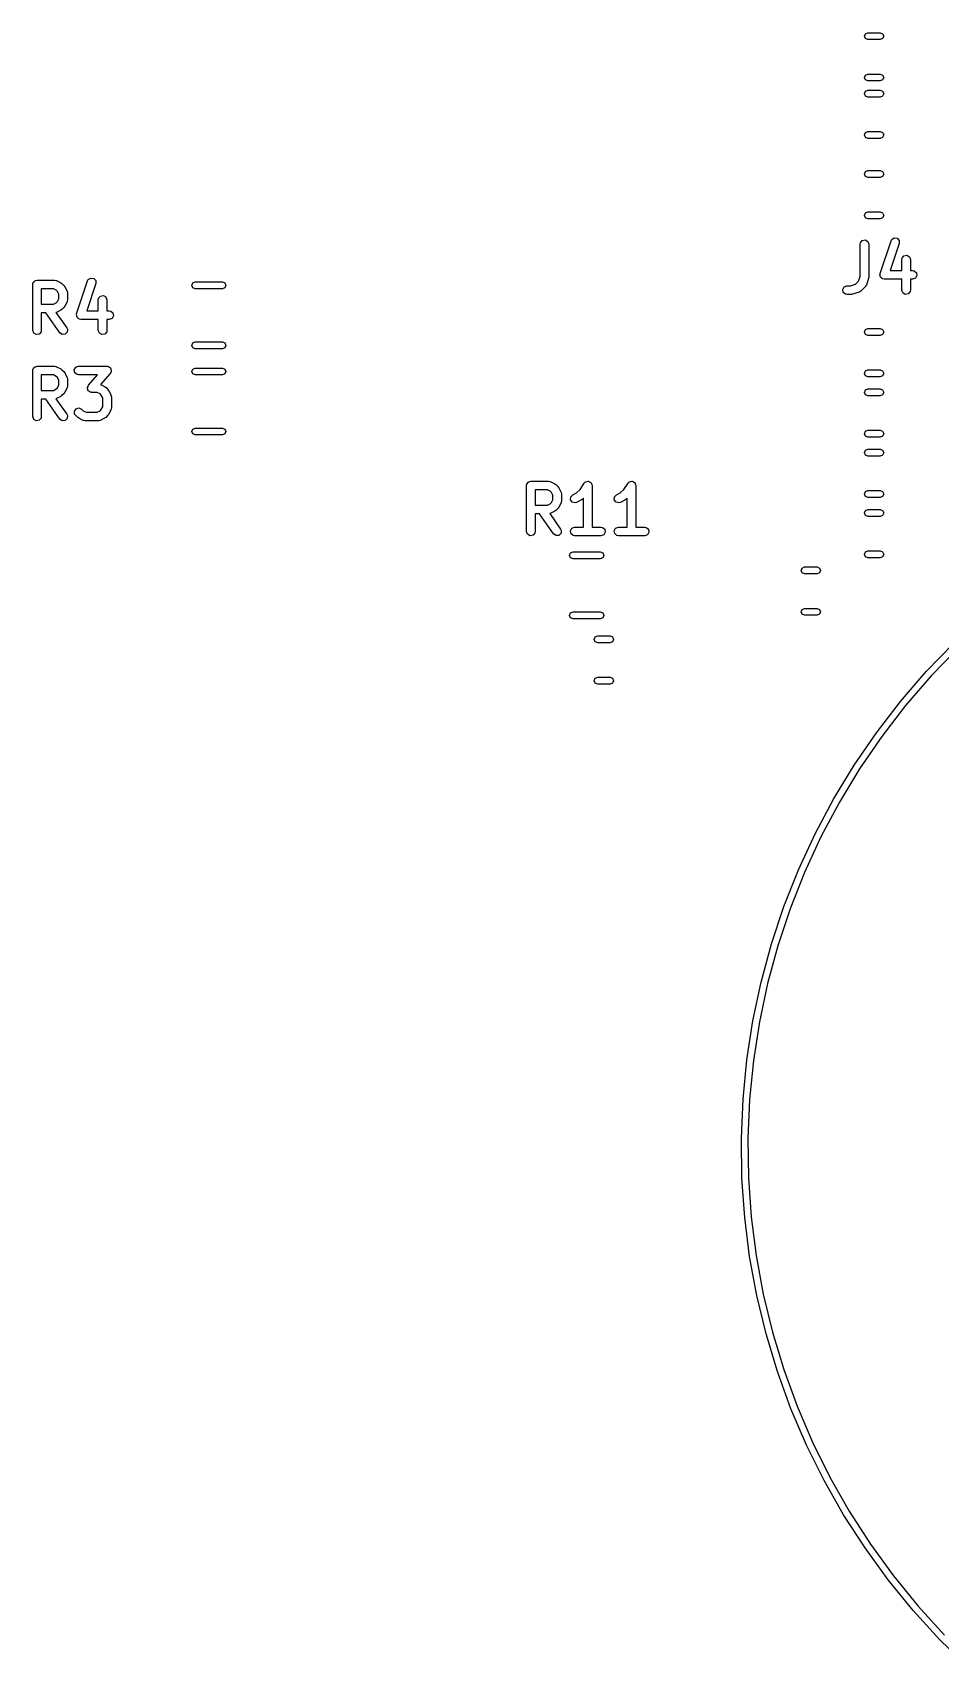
# Model space of a CAD drawing. Extents: x 158.4 to 199.9, y -104.2 to -37.4.
# Drawn here: x 158.36 to 174.15, y -67.03 to -38.58 of the extents above; entities that cross this region are included whole.
import ezdxf

# ---------------------------------------------------------------- set-up
doc = ezdxf.new("R2010")
doc.units = 0
doc.layers.add('BLACK', color=7, linetype='CONTINUOUS')

msp = doc.modelspace()

# ---------------------------------------------------------------- linework, layer by layer
at = {"layer": 'BLACK', "linetype": 'CONTINUOUS'}
for p, q in [((172.832, -38.64), (172.85, -38.5976)), ((172.85, -38.6824), (172.832, -38.64)), ((172.85, -38.5976), (172.892, -38.58)), ((172.892, -38.7), (172.85, -38.6824)), ((172.892, -38.58), (173.108, -38.58)), ((173.108, -38.58), (173.15, -38.5976)), ((173.15, -38.6824), (173.108, -38.7)), ((173.15, -38.5976), (173.168, -38.64)), ((173.168, -38.64), (173.15, -38.6824)), ((173.108, -38.7), (172.892, -38.7)), ((172.832, -39.36), (172.85, -39.3176)), ((172.85, -39.4024), (172.832, -39.36)), ((172.85, -39.3176), (172.892, -39.3)), ((172.892, -39.42), (172.85, -39.4024)), ((172.892, -39.3), (173.108, -39.3)), ((173.108, -39.42), (172.892, -39.42)), ((173.108, -39.3), (173.15, -39.3176)), ((173.15, -39.4024), (173.108, -39.42)), ((173.15, -39.3176), (173.168, -39.36)), ((173.168, -39.36), (173.15, -39.4024)), ((172.832, -39.64), (172.85, -39.5976)), ((172.85, -39.6824), (172.832, -39.64)), ((172.85, -39.5976), (172.892, -39.58)), ((172.892, -39.7), (172.85, -39.6824)), ((172.892, -39.58), (173.108, -39.58)), ((173.108, -39.7), (172.892, -39.7)), ((173.108, -39.58), (173.15, -39.5976)), ((173.15, -39.6824), (173.108, -39.7)), ((173.15, -39.5976), (173.168, -39.64)), ((173.168, -39.64), (173.15, -39.6824)), ((172.832, -40.36), (172.85, -40.3176)), ((172.85, -40.4024), (172.832, -40.36)), ((172.85, -40.3176), (172.892, -40.3)), ((172.892, -40.3), (173.108, -40.3)), ((173.108, -40.3), (173.15, -40.3176)), ((173.15, -40.3176), (173.168, -40.36)), ((173.168, -40.36), (173.15, -40.4024)), ((172.892, -40.42), (172.85, -40.4024)), ((173.108, -40.42), (172.892, -40.42)), ((173.15, -40.4024), (173.108, -40.42)), ((172.832, -41.04), (172.85, -40.9976)), ((172.85, -41.0824), (172.832, -41.04)), ((172.85, -40.9976), (172.892, -40.98)), ((172.892, -41.1), (172.85, -41.0824)), ((172.892, -40.98), (173.108, -40.98)), ((173.108, -41.1), (172.892, -41.1)), ((173.108, -40.98), (173.15, -40.9976)), ((173.15, -41.0824), (173.108, -41.1)), ((173.15, -40.9976), (173.168, -41.04)), ((173.168, -41.04), (173.15, -41.0824)), ((172.832, -41.76), (172.85, -41.7176)), ((172.85, -41.8024), (172.832, -41.76)), ((172.85, -41.7176), (172.892, -41.7)), ((172.892, -41.82), (172.85, -41.8024)), ((172.892, -41.7), (173.108, -41.7)), ((173.108, -41.82), (172.892, -41.82)), ((173.108, -41.7), (173.15, -41.7176)), ((173.15, -41.8024), (173.108, -41.82)), ((173.15, -41.7176), (173.168, -41.76)), ((173.168, -41.76), (173.15, -41.8024)), ((172.758, -42.2619), (172.763, -42.2363)), ((172.758, -42.8212), (172.758, -42.2619)), ((172.763, -42.2363), (172.796, -42.197)), ((172.796, -42.197), (172.846, -42.188)), ((172.846, -42.188), (172.891, -42.2137)), ((172.891, -42.2137), (172.908, -42.2619)), ((172.908, -42.2619), (172.908, -42.8333)), ((173.105, -42.7715), (173.296, -42.2001)), ((173.438, -42.2475), (173.28, -42.7202)), ((173.296, -42.2001), (173.308, -42.1772)), ((173.308, -42.1772), (173.352, -42.1503)), ((173.352, -42.1503), (173.402, -42.1579)), ((173.402, -42.1579), (173.436, -42.1962)), ((173.436, -42.1962), (173.438, -42.2475)), ((173.482, -42.5286), (173.487, -42.5029)), ((173.482, -42.7202), (173.482, -42.5286)), ((173.487, -42.5029), (173.52, -42.4636)), ((173.52, -42.4636), (173.57, -42.4547)), ((173.57, -42.4547), (173.615, -42.4804)), ((173.615, -42.4804), (173.632, -42.5286)), ((173.632, -42.5286), (173.632, -42.7202)), ((158.36, -42.9619), (158.361, -42.9522)), ((158.36, -43.7619), (158.36, -42.9619)), ((158.361, -42.9489), (158.362, -42.946)), ((158.361, -42.9522), (158.361, -42.9489)), ((158.362, -42.946), (158.364, -42.9363)), ((158.364, -42.9363), (158.377, -42.9213)), ((158.377, -42.9213), (158.386, -42.9045)), ((158.386, -42.9045), (158.393, -42.9021)), ((158.393, -42.9021), (158.397, -42.897)), ((158.397, -42.897), (158.416, -42.8936)), ((158.416, -42.8936), (158.435, -42.8869)), ((158.435, -42.8869), (158.739, -42.8869)), ((158.739, -42.8869), (158.765, -42.8914)), ((158.765, -42.8914), (158.768, -42.8943)), ((158.768, -42.8943), (158.773, -42.8948)), ((158.773, -42.8948), (158.849, -42.9329)), ((158.849, -42.9329), (158.867, -42.9463)), ((158.867, -42.9463), (158.869, -42.947)), ((158.869, -42.947), (158.907, -42.9851)), ((159.125, -43.4715), (159.316, -42.9001)), ((159.458, -42.9475), (159.3, -43.4202)), ((159.316, -42.9001), (159.328, -42.8772)), ((159.328, -42.8772), (159.372, -42.8503)), ((159.372, -42.8503), (159.423, -42.8579)), ((159.423, -42.8579), (159.457, -42.8962)), ((159.457, -42.8962), (159.458, -42.9475)), ((161.128, -42.9775), (161.145, -42.9351)), ((161.145, -42.9351), (161.188, -42.9175)), ((161.188, -42.9175), (161.662, -42.9175)), ((161.662, -42.9175), (161.705, -42.9351)), ((161.705, -42.9351), (161.722, -42.9775)), ((172.593, -42.9869), (172.679, -42.9583)), ((172.679, -42.9583), (172.73, -42.9071)), ((172.73, -42.9071), (172.758, -42.8212)), ((172.904, -42.8571), (172.866, -42.9713)), ((172.908, -42.8333), (172.904, -42.8554)), ((172.904, -42.8554), (172.904, -42.8571)), ((173.102, -42.7822), (173.105, -42.7772)), ((173.106, -42.8024), (173.102, -42.7822)), ((173.105, -42.7772), (173.105, -42.7715)), ((173.106, -42.8228), (173.106, -42.8024)), ((173.11, -42.8271), (173.106, -42.8228)), ((173.111, -42.8327), (173.11, -42.8271)), ((173.127, -42.8459), (173.111, -42.8327)), ((173.14, -42.8612), (173.127, -42.8459)), ((173.146, -42.862), (173.14, -42.8612)), ((173.151, -42.8657), (173.146, -42.862)), ((173.176, -42.8702), (173.151, -42.8657)), ((173.482, -42.8702), (173.176, -42.8702)), ((173.28, -42.7202), (173.482, -42.7202)), ((173.482, -43.0619), (173.482, -42.8702)), ((173.632, -42.7202), (173.671, -42.7202)), ((173.671, -42.8702), (173.632, -42.8702)), ((173.632, -42.8702), (173.632, -43.0619)), ((173.671, -42.7202), (173.697, -42.7248)), ((173.72, -42.8527), (173.671, -42.8702)), ((173.697, -42.7248), (173.736, -42.7577)), ((173.745, -42.8083), (173.72, -42.8527)), ((173.736, -42.7577), (173.745, -42.8083)), ((158.51, -43.0369), (158.51, -43.306)), ((158.722, -43.0369), (158.51, -43.0369)), ((158.771, -43.0616), (158.722, -43.0369)), ((158.792, -43.0825), (158.771, -43.0616)), ((158.817, -43.132), (158.792, -43.0825)), ((158.792, -43.2603), (158.817, -43.2109)), ((158.817, -43.2109), (158.817, -43.132)), ((158.907, -42.9851), (158.919, -43.0034)), ((158.919, -43.0034), (158.921, -43.0046)), ((158.921, -43.0046), (158.959, -43.0807)), ((158.959, -43.0807), (158.966, -43.1057)), ((158.967, -43.2286), (158.962, -43.2542)), ((158.966, -43.1057), (158.965, -43.1101)), ((158.965, -43.1101), (158.967, -43.1143)), ((158.967, -43.1143), (158.967, -43.2286)), ((159.502, -43.2286), (159.507, -43.2029)), ((159.502, -43.4202), (159.502, -43.2286)), ((159.507, -43.2029), (159.54, -43.1636)), ((159.54, -43.1636), (159.59, -43.1547)), ((159.59, -43.1547), (159.635, -43.1804)), ((159.635, -43.1804), (159.652, -43.2286)), ((159.652, -43.2286), (159.652, -43.4202)), ((161.145, -43.0199), (161.128, -42.9775)), ((161.188, -43.0375), (161.145, -43.0199)), ((161.662, -43.0375), (161.188, -43.0375)), ((161.705, -43.0199), (161.662, -43.0375)), ((161.722, -42.9775), (161.705, -43.0199)), ((172.455, -43.0489), (172.48, -43.0045)), ((172.464, -43.0994), (172.455, -43.0489)), ((172.503, -43.1324), (172.464, -43.0994)), ((172.48, -43.0045), (172.529, -42.9869)), ((172.529, -43.1369), (172.503, -43.1324)), ((172.529, -42.9869), (172.593, -42.9869)), ((172.605, -43.1369), (172.529, -43.1369)), ((172.606, -43.1363), (172.605, -43.1369)), ((172.628, -43.1331), (172.606, -43.1363)), ((172.743, -43.095), (172.628, -43.1331)), ((172.746, -43.0922), (172.743, -43.095)), ((172.751, -43.0918), (172.746, -43.0922)), ((172.772, -43.0768), (172.751, -43.0918)), ((172.848, -43.0007), (172.772, -43.0768)), ((172.85, -42.9966), (172.848, -43.0007)), ((172.854, -42.9942), (172.85, -42.9966)), ((172.866, -42.9713), (172.854, -42.9942)), ((173.5, -43.1101), (173.482, -43.0619)), ((173.544, -43.1358), (173.5, -43.1101)), ((173.595, -43.1269), (173.544, -43.1358)), ((173.628, -43.0876), (173.595, -43.1269)), ((173.632, -43.0619), (173.628, -43.0876)), ((158.51, -43.306), (158.722, -43.306)), ((158.586, -43.456), (158.51, -43.456)), ((158.51, -43.456), (158.51, -43.7619)), ((158.83, -43.8049), (158.586, -43.456)), ((158.722, -43.306), (158.771, -43.2812)), ((158.773, -43.448), (158.765, -43.4503)), ((158.765, -43.4503), (158.953, -43.7189)), ((158.771, -43.2812), (158.792, -43.2603)), ((158.849, -43.4099), (158.773, -43.448)), ((158.85, -43.4088), (158.849, -43.4099)), ((158.869, -43.3959), (158.85, -43.4088)), ((158.907, -43.3578), (158.869, -43.3959)), ((158.921, -43.3383), (158.907, -43.3563)), ((158.907, -43.3563), (158.907, -43.3578)), ((158.959, -43.2621), (158.921, -43.3383)), ((158.962, -43.2542), (158.959, -43.2577)), ((158.959, -43.2577), (158.959, -43.2621)), ((159.123, -43.4822), (159.125, -43.4772)), ((159.126, -43.5024), (159.123, -43.4822)), ((159.125, -43.4772), (159.125, -43.4715)), ((159.127, -43.5228), (159.126, -43.5024)), ((159.13, -43.5271), (159.127, -43.5228)), ((159.131, -43.5327), (159.13, -43.5271)), ((159.3, -43.4202), (159.502, -43.4202)), ((159.652, -43.4202), (159.692, -43.4202)), ((159.692, -43.4202), (159.717, -43.4248)), ((159.717, -43.4248), (159.757, -43.4577)), ((159.766, -43.5083), (159.74, -43.5527)), ((159.757, -43.4577), (159.766, -43.5083)), ((158.377, -43.8101), (158.36, -43.7619)), ((158.421, -43.8358), (158.377, -43.8101)), ((158.505, -43.7876), (158.472, -43.8269)), ((158.51, -43.7619), (158.505, -43.7876)), ((158.872, -43.8343), (158.83, -43.8049)), ((158.96, -43.7936), (158.923, -43.8299)), ((158.953, -43.7189), (158.964, -43.7425)), ((158.964, -43.7425), (158.96, -43.7936)), ((159.147, -43.5459), (159.131, -43.5327)), ((159.161, -43.5612), (159.147, -43.5459)), ((159.166, -43.562), (159.161, -43.5612)), ((159.171, -43.5657), (159.166, -43.562)), ((159.196, -43.5702), (159.171, -43.5657)), ((159.502, -43.5702), (159.196, -43.5702)), ((159.502, -43.7619), (159.502, -43.5702)), ((159.52, -43.8101), (159.502, -43.7619)), ((159.564, -43.8358), (159.52, -43.8101)), ((159.648, -43.7876), (159.615, -43.8269)), ((159.652, -43.7619), (159.648, -43.7876)), ((159.692, -43.5702), (159.652, -43.5702)), ((159.652, -43.5702), (159.652, -43.7619)), ((159.74, -43.5527), (159.692, -43.5702)), ((172.832, -43.79), (172.85, -43.7476)), ((172.85, -43.8324), (172.832, -43.79)), ((172.85, -43.7476), (172.892, -43.73)), ((172.892, -43.73), (173.108, -43.73)), ((173.108, -43.73), (173.15, -43.7476)), ((173.15, -43.7476), (173.168, -43.79)), ((173.168, -43.79), (173.15, -43.8324)), ((158.472, -43.8269), (158.421, -43.8358)), ((158.923, -43.8299), (158.872, -43.8343)), ((159.615, -43.8269), (159.564, -43.8358)), ((161.128, -44.0225), (161.145, -43.9801)), ((161.145, -44.0649), (161.128, -44.0225)), ((161.145, -43.9801), (161.188, -43.9625)), ((161.188, -44.0825), (161.145, -44.0649)), ((161.188, -43.9625), (161.662, -43.9625)), ((161.662, -44.0825), (161.188, -44.0825)), ((161.662, -43.9625), (161.705, -43.9801)), ((161.705, -44.0649), (161.662, -44.0825)), ((161.705, -43.9801), (161.722, -44.0225)), ((161.722, -44.0225), (161.705, -44.0649)), ((172.892, -43.85), (172.85, -43.8324)), ((173.108, -43.85), (172.892, -43.85)), ((173.15, -43.8324), (173.108, -43.85)), ((158.36, -44.4619), (158.361, -44.4522)), ((158.36, -45.2619), (158.36, -44.4619)), ((158.361, -44.4489), (158.362, -44.446)), ((158.361, -44.4522), (158.361, -44.4489)), ((158.362, -44.446), (158.364, -44.4363)), ((158.364, -44.4363), (158.377, -44.4213)), ((158.377, -44.4213), (158.386, -44.4045)), ((158.386, -44.4045), (158.393, -44.4021)), ((158.393, -44.4021), (158.397, -44.397)), ((158.397, -44.397), (158.416, -44.3936)), ((158.416, -44.3936), (158.435, -44.3869)), ((158.435, -44.3869), (158.739, -44.3869)), ((158.51, -44.5369), (158.51, -44.806)), ((158.722, -44.5369), (158.51, -44.5369)), ((158.771, -44.5616), (158.722, -44.5369)), ((158.739, -44.3869), (158.765, -44.3914)), ((158.765, -44.3914), (158.768, -44.3943)), ((158.768, -44.3943), (158.773, -44.3948)), ((158.792, -44.5825), (158.771, -44.5616)), ((158.773, -44.3948), (158.849, -44.4329)), ((158.817, -44.632), (158.792, -44.5825)), ((158.817, -44.7109), (158.817, -44.632)), ((158.849, -44.4329), (158.867, -44.4463)), ((158.867, -44.4463), (158.869, -44.447)), ((158.869, -44.447), (158.907, -44.4851)), ((158.907, -44.4851), (158.919, -44.5034)), ((158.919, -44.5034), (158.921, -44.5046)), ((158.921, -44.5046), (158.959, -44.5807)), ((158.959, -44.5807), (158.966, -44.6057)), ((158.966, -44.6057), (158.965, -44.6101)), ((158.965, -44.6101), (158.967, -44.6143)), ((158.967, -44.6143), (158.967, -44.7286)), ((159.084, -44.4489), (159.11, -44.4045)), ((159.093, -44.4994), (159.084, -44.4489)), ((159.133, -44.5324), (159.093, -44.4994)), ((159.11, -44.4045), (159.158, -44.3869)), ((159.158, -44.5369), (159.133, -44.5324)), ((159.158, -44.3869), (159.654, -44.3869)), ((159.488, -44.5369), (159.158, -44.5369)), ((159.33, -44.7173), (159.488, -44.5369)), ((159.71, -44.5113), (159.542, -44.7032)), ((159.654, -44.3869), (159.665, -44.3889)), ((159.665, -44.3889), (159.668, -44.3883)), ((159.668, -44.3883), (159.671, -44.3899)), ((159.671, -44.3899), (159.679, -44.3914)), ((159.679, -44.3914), (159.695, -44.4044)), ((159.695, -44.4044), (159.712, -44.4149)), ((159.717, -44.4924), (159.71, -44.5113)), ((159.712, -44.4149), (159.714, -44.4206)), ((159.714, -44.4206), (159.719, -44.4244)), ((159.727, -44.4749), (159.717, -44.4924)), ((159.719, -44.4244), (159.722, -44.4443)), ((159.722, -44.4443), (159.729, -44.4635)), ((159.729, -44.4635), (159.726, -44.469)), ((159.726, -44.469), (159.727, -44.4749)), ((161.128, -44.4775), (161.145, -44.4351)), ((161.145, -44.5199), (161.128, -44.4775)), ((161.145, -44.4351), (161.188, -44.4175)), ((161.188, -44.5375), (161.145, -44.5199)), ((161.188, -44.4175), (161.662, -44.4175)), ((161.662, -44.5375), (161.188, -44.5375)), ((161.662, -44.4175), (161.705, -44.4351)), ((161.705, -44.5199), (161.662, -44.5375)), ((161.705, -44.4351), (161.722, -44.4775)), ((161.722, -44.4775), (161.705, -44.5199)), ((172.832, -44.51), (172.85, -44.4676)), ((172.85, -44.5524), (172.832, -44.51)), ((172.85, -44.4676), (172.892, -44.45)), ((172.892, -44.57), (172.85, -44.5524)), ((172.892, -44.45), (173.108, -44.45)), ((173.108, -44.57), (172.892, -44.57)), ((173.108, -44.45), (173.15, -44.4676)), ((173.15, -44.5524), (173.108, -44.57)), ((173.15, -44.4676), (173.168, -44.51)), ((173.168, -44.51), (173.15, -44.5524)), ((158.51, -44.806), (158.722, -44.806)), ((158.722, -44.806), (158.771, -44.7812)), ((158.773, -44.948), (158.765, -44.9503)), ((158.765, -44.9503), (158.953, -45.2189)), ((158.771, -44.7812), (158.792, -44.7603)), ((158.849, -44.9099), (158.773, -44.948)), ((158.792, -44.7603), (158.817, -44.7109)), ((158.85, -44.9088), (158.849, -44.9099)), ((158.869, -44.8959), (158.85, -44.9088)), ((158.907, -44.8578), (158.869, -44.8959)), ((158.921, -44.8383), (158.907, -44.8563)), ((158.907, -44.8563), (158.907, -44.8578)), ((158.959, -44.7621), (158.921, -44.8383)), ((158.962, -44.7542), (158.959, -44.7577)), ((158.959, -44.7577), (158.959, -44.7621)), ((158.967, -44.7286), (158.962, -44.7542)), ((159.312, -44.7651), (159.314, -44.7595)), ((159.318, -44.7843), (159.312, -44.7651)), ((159.313, -44.7536), (159.323, -44.7361)), ((159.314, -44.7595), (159.313, -44.7536)), ((159.322, -44.8042), (159.318, -44.7843)), ((159.327, -44.808), (159.322, -44.8042)), ((159.323, -44.7361), (159.33, -44.7173)), ((159.328, -44.8137), (159.327, -44.808)), ((159.346, -44.8241), (159.328, -44.8137)), ((159.361, -44.8371), (159.346, -44.8241)), ((159.37, -44.8386), (159.361, -44.8371)), ((159.372, -44.8402), (159.37, -44.8386)), ((159.376, -44.8397), (159.372, -44.8402)), ((159.387, -44.8417), (159.376, -44.8397)), ((159.483, -44.8417), (159.387, -44.8417)), ((159.533, -44.8664), (159.483, -44.8417)), ((159.554, -44.8873), (159.533, -44.8664)), ((159.542, -44.7032), (159.611, -44.7377)), ((159.579, -44.9368), (159.554, -44.8873)), ((159.579, -45.0918), (159.579, -44.9368)), ((159.611, -44.7377), (159.629, -44.751)), ((159.629, -44.751), (159.63, -44.7517)), ((159.63, -44.7517), (159.669, -44.7898)), ((159.669, -44.7898), (159.681, -44.8082)), ((159.681, -44.8082), (159.683, -44.8093)), ((159.683, -44.8093), (159.721, -44.8855)), ((159.721, -44.8855), (159.728, -44.9105)), ((159.728, -44.9105), (159.727, -44.9148)), ((159.727, -44.9148), (159.729, -44.919)), ((159.729, -44.919), (159.729, -45.1095)), ((172.832, -44.84), (172.85, -44.7976)), ((172.85, -44.8824), (172.832, -44.84)), ((172.85, -44.7976), (172.892, -44.78)), ((172.892, -44.9), (172.85, -44.8824)), ((172.892, -44.78), (173.108, -44.78)), ((173.108, -44.9), (172.892, -44.9)), ((173.108, -44.78), (173.15, -44.7976)), ((173.15, -44.8824), (173.108, -44.9)), ((173.15, -44.7976), (173.168, -44.84)), ((173.168, -44.84), (173.15, -44.8824)), ((158.586, -44.956), (158.51, -44.956)), ((158.51, -44.956), (158.51, -45.2619)), ((158.83, -45.3049), (158.586, -44.956)), ((158.953, -45.2189), (158.964, -45.2425)), ((159.086, -45.1663), (159.115, -45.1243)), ((159.09, -45.2174), (159.086, -45.1663)), ((159.105, -45.2387), (159.09, -45.2174)), ((159.143, -45.2768), (159.105, -45.2387)), ((159.115, -45.1243), (159.165, -45.111)), ((159.165, -45.111), (159.211, -45.1327)), ((159.211, -45.1327), (159.241, -45.1622)), ((159.241, -45.1622), (159.29, -45.1869)), ((159.29, -45.1869), (159.483, -45.1869)), ((159.483, -45.1869), (159.533, -45.1622)), ((159.533, -45.1622), (159.554, -45.1413)), ((159.554, -45.1413), (159.579, -45.0918)), ((159.669, -45.2387), (159.63, -45.2768)), ((159.683, -45.2193), (159.669, -45.2373)), ((159.669, -45.2373), (159.669, -45.2387)), ((159.721, -45.1431), (159.683, -45.2193)), ((159.724, -45.1352), (159.721, -45.1386)), ((159.721, -45.1386), (159.721, -45.1431)), ((159.729, -45.1095), (159.724, -45.1352)), ((158.377, -45.3101), (158.36, -45.2619)), ((158.421, -45.3358), (158.377, -45.3101)), ((158.472, -45.3269), (158.421, -45.3358)), ((158.505, -45.2876), (158.472, -45.3269)), ((158.51, -45.2619), (158.505, -45.2876)), ((158.872, -45.3343), (158.83, -45.3049)), ((158.923, -45.3299), (158.872, -45.3343)), ((158.96, -45.2936), (158.923, -45.3299)), ((158.964, -45.2425), (158.96, -45.2936)), ((159.145, -45.2775), (159.143, -45.2768)), ((159.163, -45.2909), (159.145, -45.2775)), ((159.239, -45.329), (159.163, -45.2909)), ((159.244, -45.3295), (159.239, -45.329)), ((159.247, -45.3324), (159.244, -45.3295)), ((159.273, -45.3369), (159.247, -45.3324)), ((159.501, -45.3369), (159.273, -45.3369)), ((159.505, -45.3354), (159.501, -45.3369)), ((159.51, -45.3364), (159.505, -45.3354)), ((159.535, -45.329), (159.51, -45.3364)), ((159.611, -45.2909), (159.535, -45.329)), ((159.612, -45.2897), (159.611, -45.2909)), ((159.63, -45.2768), (159.612, -45.2897)), ((161.128, -45.5225), (161.145, -45.4801)), ((161.145, -45.5649), (161.128, -45.5225)), ((161.145, -45.4801), (161.188, -45.4625)), ((161.188, -45.4625), (161.662, -45.4625)), ((161.662, -45.4625), (161.705, -45.4801)), ((161.705, -45.4801), (161.722, -45.5225)), ((161.722, -45.5225), (161.705, -45.5649)), ((172.832, -45.56), (172.85, -45.5176)), ((172.85, -45.5176), (172.892, -45.5)), ((172.892, -45.5), (173.108, -45.5)), ((173.108, -45.5), (173.15, -45.5176)), ((173.15, -45.5176), (173.168, -45.56)), ((161.188, -45.5825), (161.145, -45.5649)), ((161.662, -45.5825), (161.188, -45.5825)), ((161.705, -45.5649), (161.662, -45.5825)), ((172.85, -45.6024), (172.832, -45.56)), ((172.892, -45.62), (172.85, -45.6024)), ((173.108, -45.62), (172.892, -45.62)), ((173.15, -45.6024), (173.108, -45.62)), ((173.168, -45.56), (173.15, -45.6024)), ((172.832, -45.89), (172.85, -45.8476)), ((172.85, -45.9324), (172.832, -45.89)), ((172.85, -45.8476), (172.892, -45.83)), ((172.892, -45.95), (172.85, -45.9324)), ((172.892, -45.83), (173.108, -45.83)), ((173.108, -45.95), (172.892, -45.95)), ((173.108, -45.83), (173.15, -45.8476)), ((173.15, -45.9324), (173.108, -45.95)), ((173.15, -45.8476), (173.168, -45.89)), ((173.168, -45.89), (173.15, -45.9324)), ((166.954, -46.4619), (166.955, -46.4522)), ((166.954, -47.2619), (166.954, -46.4619)), ((166.955, -46.4489), (166.956, -46.446)), ((166.955, -46.4522), (166.955, -46.4489)), ((166.956, -46.446), (166.958, -46.4363)), ((166.958, -46.4363), (166.971, -46.4213)), ((166.971, -46.4213), (166.98, -46.4045)), ((166.98, -46.4045), (166.987, -46.4021)), ((166.987, -46.4021), (166.991, -46.397)), ((166.991, -46.397), (167.01, -46.3936)), ((167.01, -46.3936), (167.029, -46.3869)), ((167.029, -46.3869), (167.333, -46.3869)), ((167.104, -46.5369), (167.104, -46.806)), ((167.316, -46.5369), (167.104, -46.5369)), ((167.365, -46.5616), (167.316, -46.5369)), ((167.333, -46.3869), (167.359, -46.3914)), ((167.359, -46.3914), (167.362, -46.3943)), ((167.362, -46.3943), (167.367, -46.3948)), ((167.386, -46.5825), (167.365, -46.5616)), ((167.367, -46.3948), (167.443, -46.4329)), ((167.411, -46.632), (167.386, -46.5825)), ((167.411, -46.7109), (167.411, -46.632)), ((167.443, -46.4329), (167.461, -46.4463)), ((167.461, -46.4463), (167.463, -46.447)), ((167.463, -46.447), (167.501, -46.4851)), ((167.501, -46.4851), (167.514, -46.5034)), ((167.514, -46.5034), (167.515, -46.5046)), ((167.515, -46.5046), (167.553, -46.5807)), ((167.553, -46.5807), (167.56, -46.6057)), ((167.56, -46.6057), (167.559, -46.6101)), ((167.559, -46.6101), (167.561, -46.6143)), ((167.561, -46.6143), (167.561, -46.7286)), ((167.719, -46.7119), (167.722, -46.6606)), ((167.722, -46.6606), (167.757, -46.6234)), ((167.757, -46.6234), (167.822, -46.5907)), ((167.822, -46.5907), (167.885, -46.5284)), ((167.885, -46.5284), (167.957, -46.4203)), ((167.957, -46.4203), (167.975, -46.4015)), ((167.975, -46.4015), (167.979, -46.4003)), ((167.979, -46.4003), (167.982, -46.397)), ((167.982, -46.397), (168.003, -46.3932)), ((168.003, -46.3932), (168.024, -46.3871)), ((168.024, -46.3871), (168.028, -46.3888)), ((168.028, -46.3888), (168.032, -46.388)), ((168.032, -46.388), (168.051, -46.3989)), ((168.051, -46.3989), (168.071, -46.4077)), ((168.071, -46.4077), (168.073, -46.4115)), ((168.073, -46.4115), (168.076, -46.4137)), ((168.076, -46.4137), (168.084, -46.4341)), ((168.084, -46.4341), (168.094, -46.4537)), ((168.094, -46.4537), (168.093, -46.4579)), ((168.093, -46.4579), (168.094, -46.4619)), ((168.094, -46.4619), (168.094, -47.1869)), ((168.48, -46.7119), (168.484, -46.6606)), ((168.484, -46.6606), (168.519, -46.6234)), ((168.519, -46.6234), (168.584, -46.5907)), ((168.584, -46.5907), (168.646, -46.5284)), ((168.646, -46.5284), (168.719, -46.4203)), ((168.719, -46.4203), (168.737, -46.4015)), ((168.737, -46.4015), (168.741, -46.4003)), ((168.741, -46.4003), (168.743, -46.397)), ((168.743, -46.397), (168.765, -46.3932)), ((168.765, -46.3932), (168.786, -46.3871)), ((168.786, -46.3871), (168.79, -46.3888)), ((168.79, -46.3888), (168.794, -46.388)), ((168.794, -46.388), (168.813, -46.3989)), ((168.813, -46.3989), (168.833, -46.4077)), ((168.833, -46.4077), (168.835, -46.4115)), ((168.835, -46.4115), (168.838, -46.4137)), ((168.838, -46.4137), (168.846, -46.4341)), ((168.846, -46.4341), (168.855, -46.4537)), ((168.855, -46.4537), (168.854, -46.4579)), ((168.854, -46.4579), (168.856, -46.4619)), ((168.856, -46.4619), (168.856, -47.1869)), ((172.832, -46.61), (172.85, -46.5676)), ((172.85, -46.6524), (172.832, -46.61)), ((172.85, -46.5676), (172.892, -46.55)), ((172.892, -46.67), (172.85, -46.6524)), ((172.892, -46.55), (173.108, -46.55)), ((173.108, -46.55), (173.15, -46.5676)), ((173.15, -46.6524), (173.108, -46.67)), ((173.15, -46.5676), (173.168, -46.61)), ((173.168, -46.61), (173.15, -46.6524)), ((167.104, -46.806), (167.316, -46.806)), ((167.316, -46.806), (167.365, -46.7812)), ((167.365, -46.7812), (167.386, -46.7603)), ((167.443, -46.9099), (167.367, -46.948)), ((167.386, -46.7603), (167.411, -46.7109)), ((167.444, -46.9087), (167.443, -46.9099)), ((167.463, -46.8959), (167.444, -46.9087)), ((167.501, -46.8578), (167.463, -46.8959)), ((167.515, -46.8383), (167.501, -46.8563)), ((167.501, -46.8563), (167.501, -46.8578)), ((167.553, -46.7621), (167.515, -46.8383)), ((167.556, -46.7542), (167.553, -46.7577)), ((167.553, -46.7577), (167.553, -46.7621)), ((167.561, -46.7286), (167.556, -46.7542)), ((167.749, -46.7531), (167.719, -46.7119)), ((167.799, -46.765), (167.749, -46.7531)), ((167.824, -46.7576), (167.799, -46.765)), ((167.9, -46.7195), (167.824, -46.7576)), ((167.901, -46.7183), (167.9, -46.7195)), ((167.92, -46.7054), (167.901, -46.7183)), ((167.944, -46.6811), (167.92, -46.7054)), ((167.944, -47.1869), (167.944, -46.6811)), ((168.511, -46.7531), (168.48, -46.7119)), ((168.561, -46.765), (168.511, -46.7531)), ((168.586, -46.7576), (168.561, -46.765)), ((168.662, -46.7195), (168.586, -46.7576)), ((168.663, -46.7183), (168.662, -46.7195)), ((168.682, -46.7054), (168.663, -46.7183)), ((168.706, -46.6811), (168.682, -46.7054)), ((168.706, -47.1869), (168.706, -46.6811)), ((172.832, -46.94), (172.85, -46.8976)), ((172.85, -46.9824), (172.832, -46.94)), ((172.85, -46.8976), (172.892, -46.88)), ((173.108, -46.67), (172.892, -46.67)), ((172.892, -46.88), (173.108, -46.88)), ((173.108, -46.88), (173.15, -46.8976)), ((173.15, -46.8976), (173.168, -46.94)), ((173.168, -46.94), (173.15, -46.9824)), ((167.18, -46.956), (167.104, -46.956)), ((167.104, -46.956), (167.104, -47.2619)), ((167.424, -47.3049), (167.18, -46.956)), ((167.367, -46.948), (167.359, -46.9503)), ((167.359, -46.9503), (167.547, -47.2189)), ((167.547, -47.2189), (167.558, -47.2425)), ((167.717, -47.2489), (167.742, -47.2045)), ((167.742, -47.2045), (167.79, -47.1869)), ((167.79, -47.1869), (167.944, -47.1869)), ((168.094, -47.1869), (168.248, -47.1869)), ((168.248, -47.1869), (168.273, -47.1914)), ((168.273, -47.1914), (168.313, -47.2244)), ((168.313, -47.2244), (168.321, -47.2749)), ((168.479, -47.2489), (168.504, -47.2045)), ((168.504, -47.2045), (168.552, -47.1869)), ((168.552, -47.1869), (168.706, -47.1869)), ((168.856, -47.1869), (169.01, -47.1869)), ((169.01, -47.1869), (169.035, -47.1914)), ((169.035, -47.1914), (169.074, -47.2244)), ((169.074, -47.2244), (169.083, -47.2749)), ((172.892, -47), (172.85, -46.9824)), ((173.108, -47), (172.892, -47)), ((173.15, -46.9824), (173.108, -47)), ((166.971, -47.3101), (166.954, -47.2619)), ((167.016, -47.3358), (166.971, -47.3101)), ((167.066, -47.3269), (167.016, -47.3358)), ((167.099, -47.2876), (167.066, -47.3269)), ((167.104, -47.2619), (167.099, -47.2876)), ((167.466, -47.3343), (167.424, -47.3049)), ((167.517, -47.3299), (167.466, -47.3343)), ((167.554, -47.2936), (167.517, -47.3299)), ((167.558, -47.2425), (167.554, -47.2936)), ((167.726, -47.2994), (167.717, -47.2489)), ((167.765, -47.3324), (167.726, -47.2994)), ((167.79, -47.3369), (167.765, -47.3324)), ((168.248, -47.3369), (167.79, -47.3369)), ((168.296, -47.3194), (168.248, -47.3369)), ((168.321, -47.2749), (168.296, -47.3194)), ((168.487, -47.2994), (168.479, -47.2489)), ((168.527, -47.3324), (168.487, -47.2994)), ((168.552, -47.3369), (168.527, -47.3324)), ((169.01, -47.3369), (168.552, -47.3369)), ((169.058, -47.3194), (169.01, -47.3369)), ((169.083, -47.2749), (169.058, -47.3194)), ((167.703, -47.6775), (167.72, -47.6351)), ((167.72, -47.7199), (167.703, -47.6775)), ((167.72, -47.6351), (167.763, -47.6175)), ((167.763, -47.7375), (167.72, -47.7199)), ((167.763, -47.6175), (168.237, -47.6175)), ((168.237, -47.7375), (167.763, -47.7375)), ((168.237, -47.6175), (168.28, -47.6351)), ((168.28, -47.7199), (168.237, -47.7375)), ((168.28, -47.6351), (168.297, -47.6775)), ((168.297, -47.6775), (168.28, -47.7199)), ((172.832, -47.66), (172.85, -47.6176)), ((172.85, -47.7024), (172.832, -47.66)), ((172.85, -47.6176), (172.892, -47.6)), ((172.892, -47.72), (172.85, -47.7024)), ((172.892, -47.6), (173.108, -47.6)), ((173.108, -47.72), (172.892, -47.72)), ((173.108, -47.6), (173.15, -47.6176)), ((173.15, -47.7024), (173.108, -47.72)), ((173.15, -47.6176), (173.168, -47.66)), ((173.168, -47.66), (173.15, -47.7024)), ((171.732, -47.94), (171.75, -47.8976)), ((171.75, -47.9824), (171.732, -47.94)), ((171.75, -47.8976), (171.792, -47.88)), ((171.792, -48), (171.75, -47.9824)), ((171.792, -47.88), (172.008, -47.88)), ((172.008, -48), (171.792, -48)), ((172.008, -47.88), (172.05, -47.8976)), ((172.05, -47.9824), (172.008, -48)), ((172.05, -47.8976), (172.068, -47.94)), ((172.068, -47.94), (172.05, -47.9824)), ((171.732, -48.66), (171.75, -48.6176)), ((171.75, -48.6176), (171.792, -48.6)), ((171.792, -48.6), (172.008, -48.6)), ((172.008, -48.6), (172.05, -48.6176)), ((172.05, -48.6176), (172.068, -48.66)), ((167.703, -48.7225), (167.72, -48.6801)), ((167.72, -48.7649), (167.703, -48.7225)), ((167.72, -48.6801), (167.763, -48.6625)), ((167.763, -48.7825), (167.72, -48.7649)), ((167.763, -48.6625), (168.237, -48.6625)), ((168.237, -48.7825), (167.763, -48.7825)), ((168.237, -48.6625), (168.28, -48.6801)), ((168.28, -48.7649), (168.237, -48.7825)), ((168.28, -48.6801), (168.297, -48.7225)), ((168.297, -48.7225), (168.28, -48.7649)), ((171.75, -48.7024), (171.732, -48.66)), ((171.792, -48.72), (171.75, -48.7024)), ((172.008, -48.72), (171.792, -48.72)), ((172.05, -48.7024), (172.008, -48.72)), ((172.068, -48.66), (172.05, -48.7024)), ((168.132, -49.14), (168.15, -49.0976)), ((168.15, -49.1824), (168.132, -49.14)), ((168.15, -49.0976), (168.192, -49.08)), ((168.192, -49.2), (168.15, -49.1824)), ((168.192, -49.08), (168.408, -49.08)), ((168.408, -49.2), (168.192, -49.2)), ((168.408, -49.08), (168.45, -49.0976)), ((168.45, -49.1824), (168.408, -49.2)), ((168.45, -49.0976), (168.468, -49.14)), ((168.468, -49.14), (168.45, -49.1824)), ((173.91, -49.6993), (174.387, -49.2048)), ((174.468, -49.287), (173.995, -49.7769)), ((173.46, -50.2197), (173.91, -49.6993)), ((173.995, -49.7769), (173.55, -50.2924)), ((168.132, -49.86), (168.15, -49.8176)), ((168.15, -49.9024), (168.132, -49.86)), ((168.15, -49.8176), (168.192, -49.8)), ((168.192, -49.92), (168.15, -49.9024)), ((168.192, -49.8), (168.408, -49.8)), ((168.408, -49.92), (168.192, -49.92)), ((168.408, -49.8), (168.45, -49.8176)), ((168.45, -49.9024), (168.408, -49.92)), ((168.45, -49.8176), (168.468, -49.86)), ((168.468, -49.86), (168.45, -49.9024)), ((173.041, -50.7644), (173.46, -50.2197)), ((173.55, -50.2924), (173.134, -50.832)), ((172.653, -51.3316), (173.041, -50.7644)), ((173.134, -50.832), (172.749, -51.3939)), ((172.297, -51.9196), (172.653, -51.3316)), ((172.749, -51.3939), (172.397, -51.9764)), ((171.974, -52.5265), (172.297, -51.9196)), ((172.397, -51.9764), (172.077, -52.5777)), ((171.685, -53.1506), (171.974, -52.5265)), ((172.077, -52.5777), (171.791, -53.1959)), ((171.432, -53.7897), (171.685, -53.1506)), ((171.791, -53.1959), (171.54, -53.8291)), ((171.215, -54.442), (171.432, -53.7897)), ((171.54, -53.8291), (171.326, -54.4753)), ((171.035, -55.1054), (171.215, -54.442)), ((171.326, -54.4753), (171.147, -55.1324)), ((170.892, -55.7778), (171.035, -55.1054)), ((171.147, -55.1324), (171.005, -55.7986)), ((170.787, -56.4571), (170.892, -55.7778)), ((171.005, -55.7986), (170.901, -56.4716)), ((170.72, -57.1413), (170.787, -56.4571)), ((170.901, -56.4716), (170.835, -57.1493)), ((170.691, -57.8281), (170.72, -57.1413)), ((170.835, -57.1493), (170.806, -57.8297)), ((170.691, -57.8297), (170.691, -57.8281)), ((170.701, -58.5155), (170.691, -57.8297)), ((170.806, -57.8297), (170.816, -58.5107)), ((170.749, -59.2012), (170.701, -58.5155)), ((170.816, -58.5107), (170.863, -59.19)), ((170.835, -59.8833), (170.749, -59.2012)), ((170.863, -59.19), (170.949, -59.8657)), ((170.959, -60.5594), (170.835, -59.8833)), ((170.949, -59.8657), (171.072, -60.5355)), ((171.121, -61.2275), (170.959, -60.5594)), ((171.072, -60.5355), (171.232, -61.1974)), ((171.319, -61.8856), (171.121, -61.2275)), ((171.232, -61.1974), (171.428, -61.8493)), ((171.554, -62.5316), (171.319, -61.8856)), ((171.428, -61.8493), (171.661, -62.4893)), ((171.825, -63.1635), (171.554, -62.5316)), ((171.661, -62.4893), (171.93, -63.1152)), ((172.131, -63.7792), (171.825, -63.1635)), ((171.93, -63.1152), (172.232, -63.7252)), ((172.232, -63.7252), (172.569, -64.3173)), ((172.47, -64.3769), (172.131, -63.7792)), ((172.843, -64.9547), (172.47, -64.3769)), ((172.569, -64.3173), (172.938, -64.8898)), ((173.247, -65.5109), (172.843, -64.9547)), ((172.938, -64.8898), (173.338, -65.4407)), ((173.681, -66.0436), (173.247, -65.5109)), ((173.338, -65.4407), (173.768, -65.9684)), ((173.768, -65.9684), (174.228, -66.4713)), ((174.145, -66.5512), (173.681, -66.0436)), ((174.636, -67.0322), (174.145, -66.5512))]:
    msp.add_line(p, q, dxfattribs=at)

doc.saveas('drawing.dxf')
